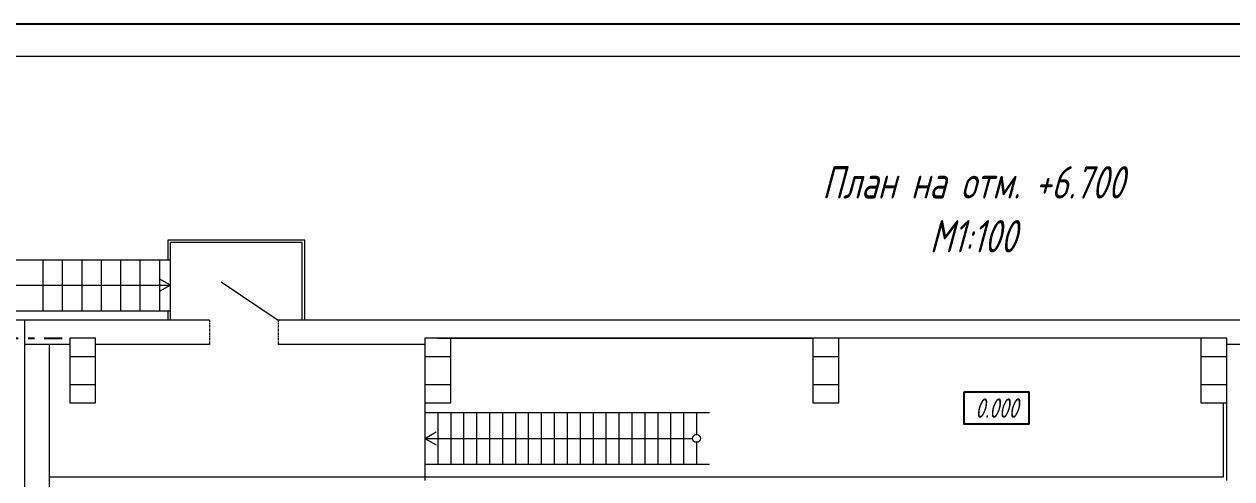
# Model space of a CAD drawing. Header units: millimetres. Extents: x -14296 to 10264, y -13087 to -5602.
# Drawn here: x -1783.3 to -1596.5, y -12563.1 to -12492.7 of the extents above; entities that cross this region are included whole.
import ezdxf

# ---------------------------------------------------------------- set-up
doc = ezdxf.new("R2010")
doc.units = ezdxf.units.MM
doc.linetypes.add('CENTER2', pattern=[1.125, 0.75, -0.125, 0.125, -0.125])
doc.linetypes.add('gost6', pattern=[12, 8, -1.5, 1, -1.5])
for name, color, linetype, lineweight in [('Осевая', 4, 'gost6', 25), ('Рамка толстая', 7, 'Continuous', 15), ('Рамка тонкая', 5, 'Continuous', 25), ('Строительный', 251, 'Continuous', 13), ('Текст', 7, 'Continuous', 20)]:
    doc.layers.add(name, color=color, linetype=linetype, lineweight=lineweight)
doc.styles.add('Simplex', font='simplex.shx', dxfattribs={"width": 0.7, "oblique": 15})
doc.linetypes.add('ограждение1', pattern='A,0.25,-0.1,[133,ltypeshp.shx,S=0.1,R=0,X=-0.1,Y=0],-0.1,1', length=1.45)

# ---------------------------------------------------------------- blocks, each defined once
blk = doc.blocks.new('A$C551E481E')
at = {"layer": 'Рамка толстая'}
blk.add_line((836, 589), (20, 589), dxfattribs=at)
at = {"layer": 'Рамка тонкая'}
blk.add_line((841, 594), (0, 594), dxfattribs=at)

msp = doc.modelspace()

# ---------------------------------------------------------------- linework, layer by layer
at = {"layer": 'Осевая'}
msp.add_line((-1816.15747, -12541.30291), (-1777.35747, -12541.30291), dxfattribs=at)
at = {"layer": 'Рамка тонкая'}
msp.add_lwpolyline([(-1637.90912, -12549.61002), (-1627.90912, -12549.61002), (-1627.90912, -12554.61002), (-1637.90912, -12554.61002)], close=True, dxfattribs=at)
at = {"layer": 'Строительный', "linetype": 'ограждение1', "ltscale": 3}
for p, q in [((-1739.85474, -12526.12622), (-1761.05048, -12526.12622)), ((-1761.05048, -12526.12622), (-1761.05048, -12529.16856)), ((-1739.85474, -12538.50291), (-1739.85474, -12526.12622)), ((-1597.80741, -12562.80291), (-1597.80741, -12551.30291)), ((-1597.80741, -12562.80291), (-1779.40741, -12562.80291))]:
    msp.add_line(p, q, dxfattribs=at)
at = {"layer": 'Строительный'}
for p, q in [((-1740.25474, -12526.52622), (-1760.65048, -12526.52622)), ((-1760.65048, -12538.50291), (-1760.65048, -12526.52622)), ((-1740.25474, -12538.50291), (-1740.25474, -12526.52622)), ((-1804.35474, -12529.16856), (-1760.65048, -12529.16856)), ((-1780.35474, -12529.16856), (-1780.35474, -12537.0685)), ((-1777.35474, -12529.16856), (-1777.35474, -12537.0685)), ((-1774.35474, -12529.16856), (-1774.35474, -12537.0685)), ((-1771.35474, -12529.16856), (-1771.35474, -12537.0685)), ((-1768.35474, -12529.16856), (-1768.35474, -12537.0685)), ((-1765.35474, -12529.16856), (-1765.35474, -12537.0685)), ((-1762.35474, -12529.16856), (-1762.35474, -12537.0685)), ((-1760.65048, -12533.10748), (-1762.38253, -12532.10748)), ((-1752.81515, -12532.60514), (-1744.00741, -12538.50291)), ((-1803.75474, -12533.10748), (-1760.65048, -12533.10748)), ((-1760.65048, -12533.10748), (-1762.38253, -12534.10748)), ((-1804.35474, -12537.0685), (-1760.65048, -12537.0685)), ((-1761.05048, -12537.0685), (-1761.05048, -12538.50291)), ((-1754.60741, -12538.50291), (-1794.10313, -12538.50291)), ((-1783.20741, -12538.50291), (-1783.20741, -12720.30291)), ((-1719.30741, -12538.50291), (-1744.00741, -12538.50291)), ((-1589.60645, -12538.49144), (-1719.30741, -12538.50291)), ((-1772.20741, -12541.30291), (-1776.20741, -12541.30291)), ((-1776.20741, -12541.30291), (-1776.20741, -12551.30291)), ((-1772.20741, -12551.30291), (-1772.20741, -12541.30291)), ((-1717.30741, -12541.30291), (-1721.30741, -12541.30291)), ((-1721.30741, -12541.30291), (-1721.30741, -12551.30291)), ((-1711.92696, -12541.30291), (-1719.30741, -12541.30291)), ((-1719.30741, -12541.30291), (-1661.30741, -12541.30291)), ((-1597.30741, -12541.30291), (-1719.30741, -12541.30291)), ((-1717.30741, -12551.30291), (-1717.30741, -12541.30291)), ((-1657.30741, -12541.30291), (-1661.30741, -12541.30291)), ((-1661.30741, -12541.30291), (-1661.30741, -12551.30291)), ((-1657.30741, -12551.30291), (-1657.30741, -12541.30291)), ((-1597.30741, -12541.30291), (-1601.30741, -12541.30291)), ((-1601.30741, -12541.30291), (-1601.30741, -12551.30291)), ((-1597.30741, -12551.30291), (-1597.30741, -12541.30291)), ((-1776.20741, -12542.30291), (-1783.20741, -12542.30291)), ((-1779.40741, -12542.30291), (-1779.40741, -12720.30291)), ((-1754.60741, -12542.30291), (-1772.20741, -12542.30291)), ((-1721.30741, -12542.30291), (-1744.00741, -12542.30291)), ((-1589.60645, -12542.29144), (-1597.30741, -12542.29212)), ((-1776.20741, -12544.12874), (-1772.20741, -12544.12874)), ((-1721.30741, -12544.12874), (-1717.30741, -12544.12874)), ((-1661.30741, -12544.12874), (-1657.30741, -12544.12874)), ((-1601.30741, -12544.12874), (-1597.30741, -12544.12874)), ((-1776.20741, -12548.47708), (-1772.20741, -12548.47708)), ((-1721.30741, -12548.47708), (-1717.30741, -12548.47708)), ((-1661.30741, -12548.47708), (-1657.30741, -12548.47708)), ((-1601.30741, -12548.47708), (-1597.30741, -12548.47708)), ((-1776.20741, -12551.30291), (-1772.20741, -12551.30291)), ((-1721.30741, -12551.30291), (-1717.30741, -12551.30291)), ((-1661.30741, -12551.30291), (-1657.30741, -12551.30291)), ((-1601.30741, -12551.30291), (-1597.30741, -12551.30291)), ((-1721.30741, -12556.80291), (-1719.57536, -12555.80291)), ((-1721.30741, -12556.80291), (-1719.57536, -12557.80291))]:
    msp.add_line(p, q, dxfattribs=at)
at = {"layer": 'Строительный', "linetype": 'CENTER2', "ltscale": 0.5}
for p, q in [((-1754.60741, -12538.50291), (-1754.60741, -12542.30291)), ((-1744.00741, -12538.50291), (-1744.00741, -12542.30291))]:
    msp.add_line(p, q, dxfattribs=at)
at = {"layer": 'Строительный', "ltscale": 0.3}
for p, q in [((-1721.30741, -12541.30291), (-1721.30741, -12563.30291)), ((-1597.30741, -12563.30291), (-1597.30741, -12541.30291))]:
    msp.add_line(p, q, dxfattribs=at)
at = {"layer": 'Строительный', "ltscale": 100}
for p, q in [((-1721.30741, -12552.80291), (-1677.30741, -12552.80291)), ((-1721.30741, -12552.80291), (-1721.30741, -12560.80291)), ((-1719.30741, -12552.80291), (-1719.30741, -12560.80291)), ((-1717.30741, -12552.80291), (-1717.30741, -12560.80291)), ((-1715.30741, -12552.80291), (-1715.30741, -12560.80291)), ((-1713.30741, -12552.80291), (-1713.30741, -12560.80291)), ((-1711.30741, -12552.80291), (-1711.30741, -12560.80291)), ((-1709.30741, -12552.80291), (-1709.30741, -12560.80291)), ((-1707.30741, -12552.80291), (-1707.30741, -12560.80291)), ((-1705.30741, -12552.80291), (-1705.30741, -12560.80291)), ((-1703.30741, -12552.80291), (-1703.30741, -12560.80291)), ((-1701.30741, -12552.80291), (-1701.30741, -12560.80291)), ((-1699.30741, -12552.80291), (-1699.30741, -12560.80291)), ((-1697.30741, -12552.80291), (-1697.30741, -12560.80291)), ((-1695.30741, -12552.80291), (-1695.30741, -12560.80291)), ((-1693.30741, -12552.80291), (-1693.30741, -12560.80291)), ((-1691.30741, -12552.80291), (-1691.30741, -12560.80291)), ((-1689.30741, -12552.80291), (-1689.30741, -12560.80291)), ((-1687.30741, -12552.80291), (-1687.30741, -12560.80291)), ((-1685.30741, -12552.80291), (-1685.30741, -12560.80291)), ((-1683.30741, -12552.80291), (-1683.30741, -12560.80291)), ((-1681.30741, -12552.80291), (-1681.30741, -12560.80291)), ((-1679.30741, -12552.80291), (-1679.30741, -12556.20291)), ((-1721.30741, -12556.80291), (-1679.90741, -12556.80291)), ((-1679.30741, -12557.40291), (-1679.30741, -12560.80291)), ((-1721.30741, -12560.80291), (-1677.30741, -12560.80291))]:
    msp.add_line(p, q, dxfattribs=at)
at = {"layer": 'Строительный'}
msp.add_circle((-1679.30741, -12556.80291), 0.6, dxfattribs=at)

# ---------------------------------------------------------------- block references
msp.add_blockref('A$C551E481E', (-1881.71622, -13086.74065))

# ---------------------------------------------------------------- texts
at = {"layer": 'Текст', "lineweight": 35, "insert": (-1636.55322, -12521.3734), "char_height": 5, "width": 74.4332076, "attachment_point": 5, "style": 'Simplex'}
msp.add_mtext('План на отм. +6.700\\PМ1:100', dxfattribs=at)
at = {"layer": 'Текст', "insert": (-1632.90912, -12552.11002), "char_height": 3, "width": 10, "attachment_point": 5, "style": 'Simplex'}
msp.add_mtext('{\\W0.7;0.000}', dxfattribs=at)

doc.saveas('drawing.dxf')
